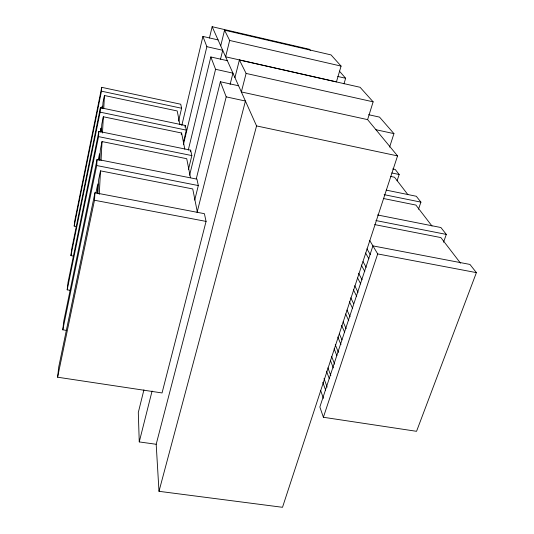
<?xml version="1.0" encoding="UTF-8"?>
<svg xmlns="http://www.w3.org/2000/svg" width="534" height="534" viewBox="0 0 534 534"><rect width="100%" height="100%" fill="white"/><g stroke="black" fill="none" stroke-linecap="round" stroke-linejoin="round"><path stroke-width="0.8" d="M99.271 194.363L100.499 170.86L192.741 188.943L197.42 212.432M101.046 160.474L102.034 141.57L186.72 158.705L190.504 177.715M102.481 133.033L103.329 116.772L181.607 133.026L184.824 149.193M103.77 108.275L104.437 95.513L177.208 110.959L179.885 124.395M97.896 193.648L98.683 179.584L100.499 170.86M99.771 160.207L100.359 149.667L102.034 141.57M101.36 131.805L101.78 124.329L103.329 116.772M102.675 108.302L102.995 102.588L104.437 95.513M97.215 193.668L97.782 183.923L95.98 192.56M99.15 160.253L99.531 153.699L98.203 160.113M100.772 132.118L101.006 128.087L100.238 131.831M102.188 107.761L102.281 106.112L101.8 108.455M57.605 377.211L94.478 200.25L94.959 192.761L204.402 213.68L206.071 221.396L162.049 392.951L57.605 377.211L58.72 367.045L94.959 192.761M66.076 330.339L62.805 329.818L96.701 165.54L97.095 159.346L196.939 179.144L198.321 185.558L194.703 200.076M70.461 290.383L67.191 289.828L98.55 136.624L98.883 131.404L190.671 150.161L191.839 155.581L188.495 169.291M73.398 256.08L70.942 255.646L100.118 112.147L100.399 107.701L185.331 125.49L186.333 130.122L183.429 142.264M76.622 226.529L74.186 226.082L101.46 91.174L101.707 87.329L180.732 104.23L181.6 108.242L178.556 121.185M62.805 329.818L63.74 321.288L97.095 159.346M67.191 289.828L67.985 282.573L98.883 131.404M70.942 255.646L71.629 249.398L100.399 107.701M74.186 226.082L74.787 220.642L101.707 87.329M181.794 125.517L202.913 36.425L218.066 39.903M181.253 134.508L181.607 133.026M184.944 127.105L185.331 125.49M183.376 144.727L206.865 46.678L202.913 36.425M209.428 38.054L212.152 26.7L309.56 49.322L310.588 50.563M188.268 150.134L210.823 56.958L227.364 60.689M190.278 151.783L190.671 150.161M220.722 45.844L224.554 30.191L331.047 54.909L341.072 66.096L336.44 81.876L225.622 56.798L229.673 40.457L224.554 30.191M189.61 175.212L215.569 69.286L210.823 56.958M220.522 59.181L222.711 50.283L206.865 46.678M143.92 389.86L138.299 412.502L139.254 441.918L156.188 444.281L158.992 491.313L282.506 507.3L397.55 155.901L367.606 119.629L241.348 91.935L246.114 73.425L239.406 59.975L360.083 87.282L373.132 101.834L367.606 119.629M196.292 178.797L220.375 81.755L238.591 85.774M139.254 441.918L152.083 391.008M197.079 212.419L226.196 96.861L220.375 81.755M230.087 84.485L232.944 73.158L215.569 69.286M234.94 77.604L239.406 59.975M156.188 444.281L245.426 101.046L226.196 96.861M158.992 491.313L256.56 125.924L212.152 26.7M343.976 83.851L345.638 78.264L339.39 71.109M389.6 147.104L393.945 133.633L379.534 117.113L368.634 114.71M397.076 180.839L399.172 174.498L395.193 169.445L392.75 168.931M323.377 417.268L319.859 406.968L372.919 245.887L469.947 264.43L476.395 272.627L416.553 431.312L323.377 417.268L377.692 253.924L369.708 240.467M418.482 209.228L420.919 202.132L416.3 196.265L386.216 190.117M443.52 242.229L446.324 234.413L440.904 227.531L377.491 214.955M94.478 200.25L206.071 221.396M377.692 253.924L476.395 272.627M374.714 224.607L440.864 237.577L460.542 263.195M96.701 165.54L198.321 185.558M375.929 220.549L446.324 234.413M98.55 136.624L191.839 155.581M384.153 194.663L420.919 202.132M383.385 198.488L415.899 205.069L432.013 226.056M100.118 112.147L186.333 130.122M391.822 172.969L399.172 174.498M390.481 176.4L394.526 177.241L407.896 194.65M101.46 91.174L181.6 108.242M256.56 125.924L397.55 155.901M375.929 129.715L393.945 133.633M246.114 73.425L373.132 101.834M337.742 76.462L345.638 78.264M229.673 40.457L341.072 66.096M366.958 248.857L370.262 254.598M365.59 253.029L368.874 258.816M363.013 261.593L366.17 267.327M361.264 264.998L364.795 271.506M358.581 273.208L362.059 279.809M357.626 278.034L360.697 283.941M354.723 285.69L358.047 292.285M353.395 289.735L356.699 296.37M350.765 297.778L353.655 303.759M349.456 301.777L352.68 308.552M346.973 310.014L350.084 316.722M345.678 313.972L348.762 320.727M343.095 321.855L346.139 328.69M341.6 325.299L344.55 332.028M339.37 333.85L341.96 339.904M337.775 336.974L340.986 344.584M335.252 344.69L338.416 352.387M334.104 348.809L336.874 355.631M331.601 356.452L334.631 364.115M330.359 360.256L333.363 367.959M327.883 367.826L330.84 375.609M326.461 371.103L329.338 378.76M324.011 378.586L327.128 387.103M322.796 382.311L325.606 390.087M320.647 390.508L323.417 398.364"/></g></svg>
